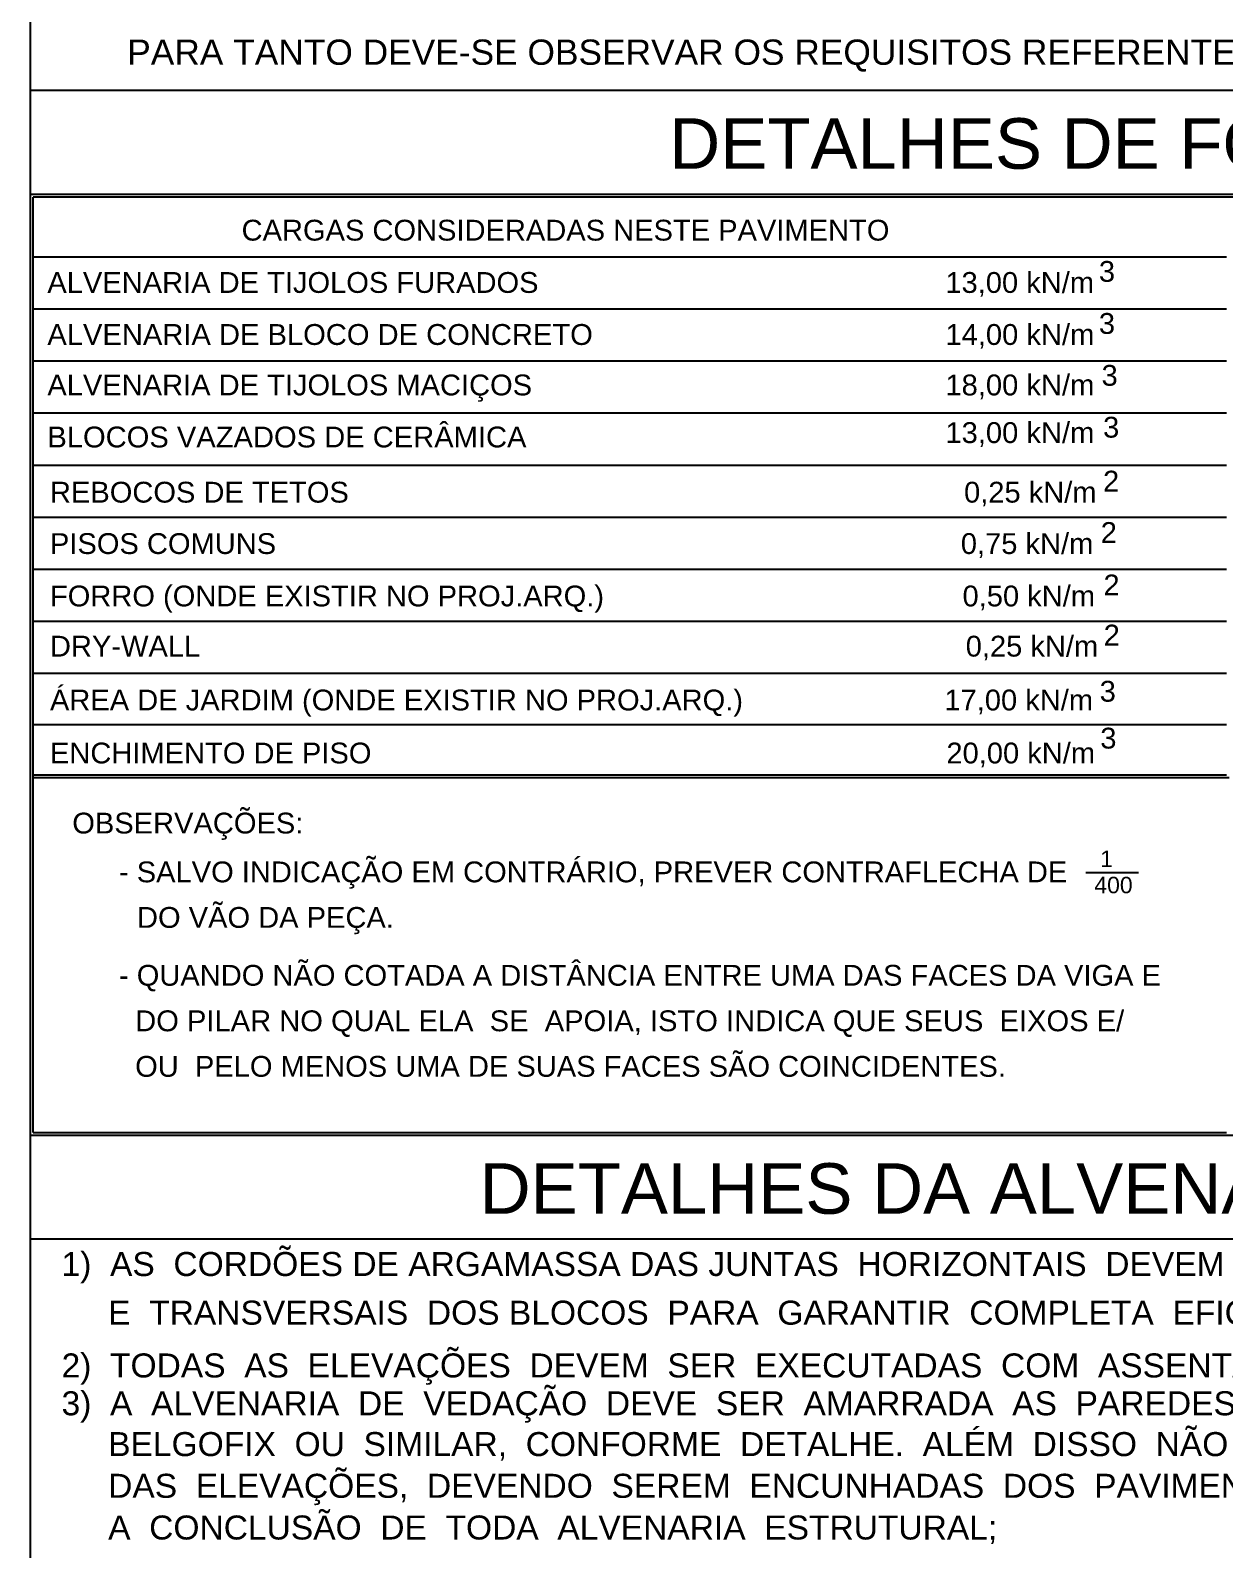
# Model space of a CAD drawing. Extents: x 0 to 119, y 0 to 84.
# Drawn here: x 100.4 to 109.85, y 47.85 to 59.87 of the extents above; entities that cross this region are included whole.
import ezdxf

# ---------------------------------------------------------------- set-up
doc = ezdxf.new("R2010")
doc.units = 0
doc.header["$MEASUREMENT"] = 0
doc.layers.add('3', color=7, linetype='CONTINUOUS')
doc.layers.add('40', color=7, linetype='CONTINUOUS')
doc.styles.add('TQS_ARIAL', font='arial.ttf')

msp = doc.modelspace()

# ---------------------------------------------------------------- linework, layer by layer
at = {"layer": '3', "color": 7, "linetype": 'Continuous'}
for p, q in [((100.4, 59.4), (117.9, 59.4)), ((100.41808, 59.4), (117.874596, 59.4)), ((117.9, 58.574661), (100.4, 58.574661)), ((117.9, 58.554074), (100.4206, 58.554074)), ((100.4206, 58.080576), (109.861166, 58.080576)), ((100.4206, 57.668838), (109.861166, 57.668838)), ((100.4206, 53.981173), (109.840579, 53.981173)), ((100.438667, 53.981173), (109.861166, 53.981173)), ((100.4206, 53.960586), (109.884501, 53.960586)), ((100.398169, 51.130866), (109.862321, 51.130866)), ((100.398169, 51.130866), (109.862321, 51.130866)), ((100.4206, 51.151452), (109.862321, 51.151452)), ((100.4206, 51.151452), (109.862321, 51.151452)), ((100.439822, 51.151452), (108.454407, 51.151452)), ((100.439822, 51.151452), (108.454407, 51.151452))]:
    msp.add_line(p, q, dxfattribs=at)
at = {"layer": '40', "linetype": 'Continuous'}
for p, q in [((100.4, 0.999998), (100.4, 83.099999)), ((100.4, 59.4), (117.9, 59.4)), ((100.41808, 59.4), (117.874596, 59.4)), ((100.4206, 51.151452), (100.4206, 58.554074)), ((100.4206, 57.2571), (109.861166, 57.2571)), ((100.4206, 56.845362), (109.861166, 56.845362)), ((100.4206, 56.433624), (109.861166, 56.433624)), ((100.4206, 56.021887), (109.861166, 56.021887)), ((100.4206, 55.610149), (109.861166, 55.610149)), ((100.4206, 55.198411), (109.861166, 55.198411)), ((100.4206, 54.786674), (109.861166, 54.786674)), ((100.4206, 54.380454), (109.861166, 54.380454)), ((108.749494, 53.208095), (109.166374, 53.208095)), ((100.419235, 51.130866), (117.9, 51.130866)), ((100.419235, 51.130866), (117.896338, 51.130866)), ((100.419235, 51.130866), (117.9, 51.130866)), ((100.419235, 51.130866), (117.896338, 51.130866)), ((100.4, 50.310783), (117.9, 50.310783))]:
    msp.add_line(p, q, dxfattribs=at)

# ---------------------------------------------------------------- texts
at = {"layer": '40', "linetype": 'Continuous', "style": 'TQS_ARIAL'}
for s, height, p in [('PARA TANTO DEVE-SE OBSERVAR OS REQUISITOS REFERENTES À EXECUÇÃO E MANUTENÇÃO.', 0.2, (101.164559, 59.600505)), ('DETALHES DE FORMAS', 0.4, (105.45291, 58.777899)), ('CARGAS CONSIDERADAS NESTE PAVIMENTO', 0.164695, (102.069165, 58.209582)), ('ALVENARIA DE TIJOLOS FURADOS', 0.164695, (100.532517, 57.795731)), (' 13,00 kN/m', 0.164695, (107.574046, 57.795731)), ('3', 0.164695, (108.852404, 57.883145)), ('3', 0.164695, (108.852404, 57.471407)), ('ALVENARIA DE BLOCO DE CONCRETO', 0.165, (100.532517, 57.383993)), (' 14,00 kN/m', 0.165, (107.574046, 57.383993)), ('3', 0.164695, (108.873615, 57.06089)), ('ALVENARIA DE TIJOLOS MACIÇOS', 0.164695, (100.532517, 56.984579)), (' 18,00 kN/m', 0.165, (107.574046, 56.984579)), ('BLOCOS VAZADOS DE CERÂMICA', 0.165, (100.532517, 56.572841)), (' 13,00 kN/m', 0.165, (107.574046, 56.607474)), ('3', 0.164695, (108.885768, 56.650535)), ('2', 0.164695, (108.885371, 56.22368)), ('REBOCOS DE TETOS', 0.164695, (100.553104, 56.136286)), ('0,25 kN/m', 0.164695, (107.785529, 56.136286)), ('0,75 kN/m', 0.164695, (107.760158, 55.729672)), ('2', 0.164695, (108.867012, 55.817086)), ('PISOS COMUNS', 0.164695, (100.553104, 55.729672)), ('2', 0.164695, (108.888591, 55.402308)), ('FORRO (ONDE EXISTIR NO PROJ.ARQ.)', 0.164695, (100.553104, 55.314894)), ('0,50 kN/m', 0.164695, (107.773585, 55.314894)), ('DRY-WALL', 0.164695, (100.553104, 54.917924)), ('0,25 kN/m', 0.164695, (107.798779, 54.917924)), ('2', 0.164695, (108.890383, 55.005338)), ('ÁREA DE JARDIM (ONDE EXISTIR NO PROJ.ARQ.)', 0.164695, (100.553104, 54.491782)), ('3', 0.164695, (108.858749, 54.561096)), (' 17,00 kN/m', 0.164695, (107.566265, 54.491782)), ('3', 0.164695, (108.863628, 54.190041)), ('ENCHIMENTO DE PISO', 0.164695, (100.553104, 54.072354)), (' 20,00 kN/m', 0.164695, (107.582014, 54.072354)), ('OBSERVAÇÕES:', 0.164695, (100.729636, 53.518025)), (' 1', 0.13, (108.811737, 53.253028)), ('- SALVO INDICAÇÃO EM CONTRÁRIO, PREVER CONTRAFLECHA DE', 0.164695, (101.099237, 53.131761)), ('400', 0.13, (108.816562, 53.04513)), ('DO VÃO DA PEÇA.', 0.164695, (101.241844, 52.771494)), ('- QUANDO NÃO COTADA A DISTÂNCIA ENTRE UMA DAS FACES DA VIGA E', 0.164695, (101.099237, 52.313436)), ('  DO PILAR NO QUAL ELA  SE  APOIA, ISTO INDICA QUE SEUS  EIXOS E/', 0.165, (101.099237, 51.953166)), ('  OU  PELO MENOS UMA DE SUAS FACES SÃO COINCIDENTES.', 0.164695, (101.099237, 51.592895)), ('DETALHES DA ALVENARIA ESTRUTURAL', 0.4, (103.95291, 50.508765)), (' 1)  AS  CORDÕES DE ARGAMASSA DAS JUNTAS  HORIZONTAIS  DEVEM  SER  COLOCADAS  NAS  PAREDES  LONGITUDINAIS', 0.19, (100.571259, 50.016272)), ('      E  TRANSVERSAIS  DOS BLOCOS  PARA  GARANTIR  COMPLETA  EFICIENCIA  DO  PRISMA;', 0.19, (100.571259, 49.631357)), (' 2)  TODAS  AS  ELEVAÇÕES  DEVEM  SER  EXECUTADAS  COM  ASSENTAMENTO  UNIFORME  DAS  JUNTAS  COM  -  1cm', 0.19, (100.571259, 49.213734)), (' 3)  A  ALVENARIA  DE  VEDAÇÃO  DEVE  SER  AMARRADA  AS  PAREDES  ESTRUTURAIS  POR  MEIO  DE  UMA  TELA', 0.19, (100.571259, 48.914279)), ('      BELGOFIX  OU  SIMILAR,  CONFORME  DETALHE.  ALÉM  DISSO  NÃO  SE  DEVE  EXECUTAR  A  ÚLTIMA  FIADA  ', 0.19, (100.571259, 48.591279)), ('      DAS  ELEVAÇÕES,  DEVENDO  SEREM  ENCUNHADAS  DOS  PAVIMENTOS  SUPERIORES  AOS  INFERIORES  APÓS', 0.19, (100.571259, 48.261279)), ('      A  CONCLUSÃO  DE  TODA  ALVENARIA  ESTRUTURAL;', 0.19, (100.571259, 47.931279))]:
    msp.add_text(s, height=height, dxfattribs=at).set_placement(p)

doc.saveas('drawing.dxf')
